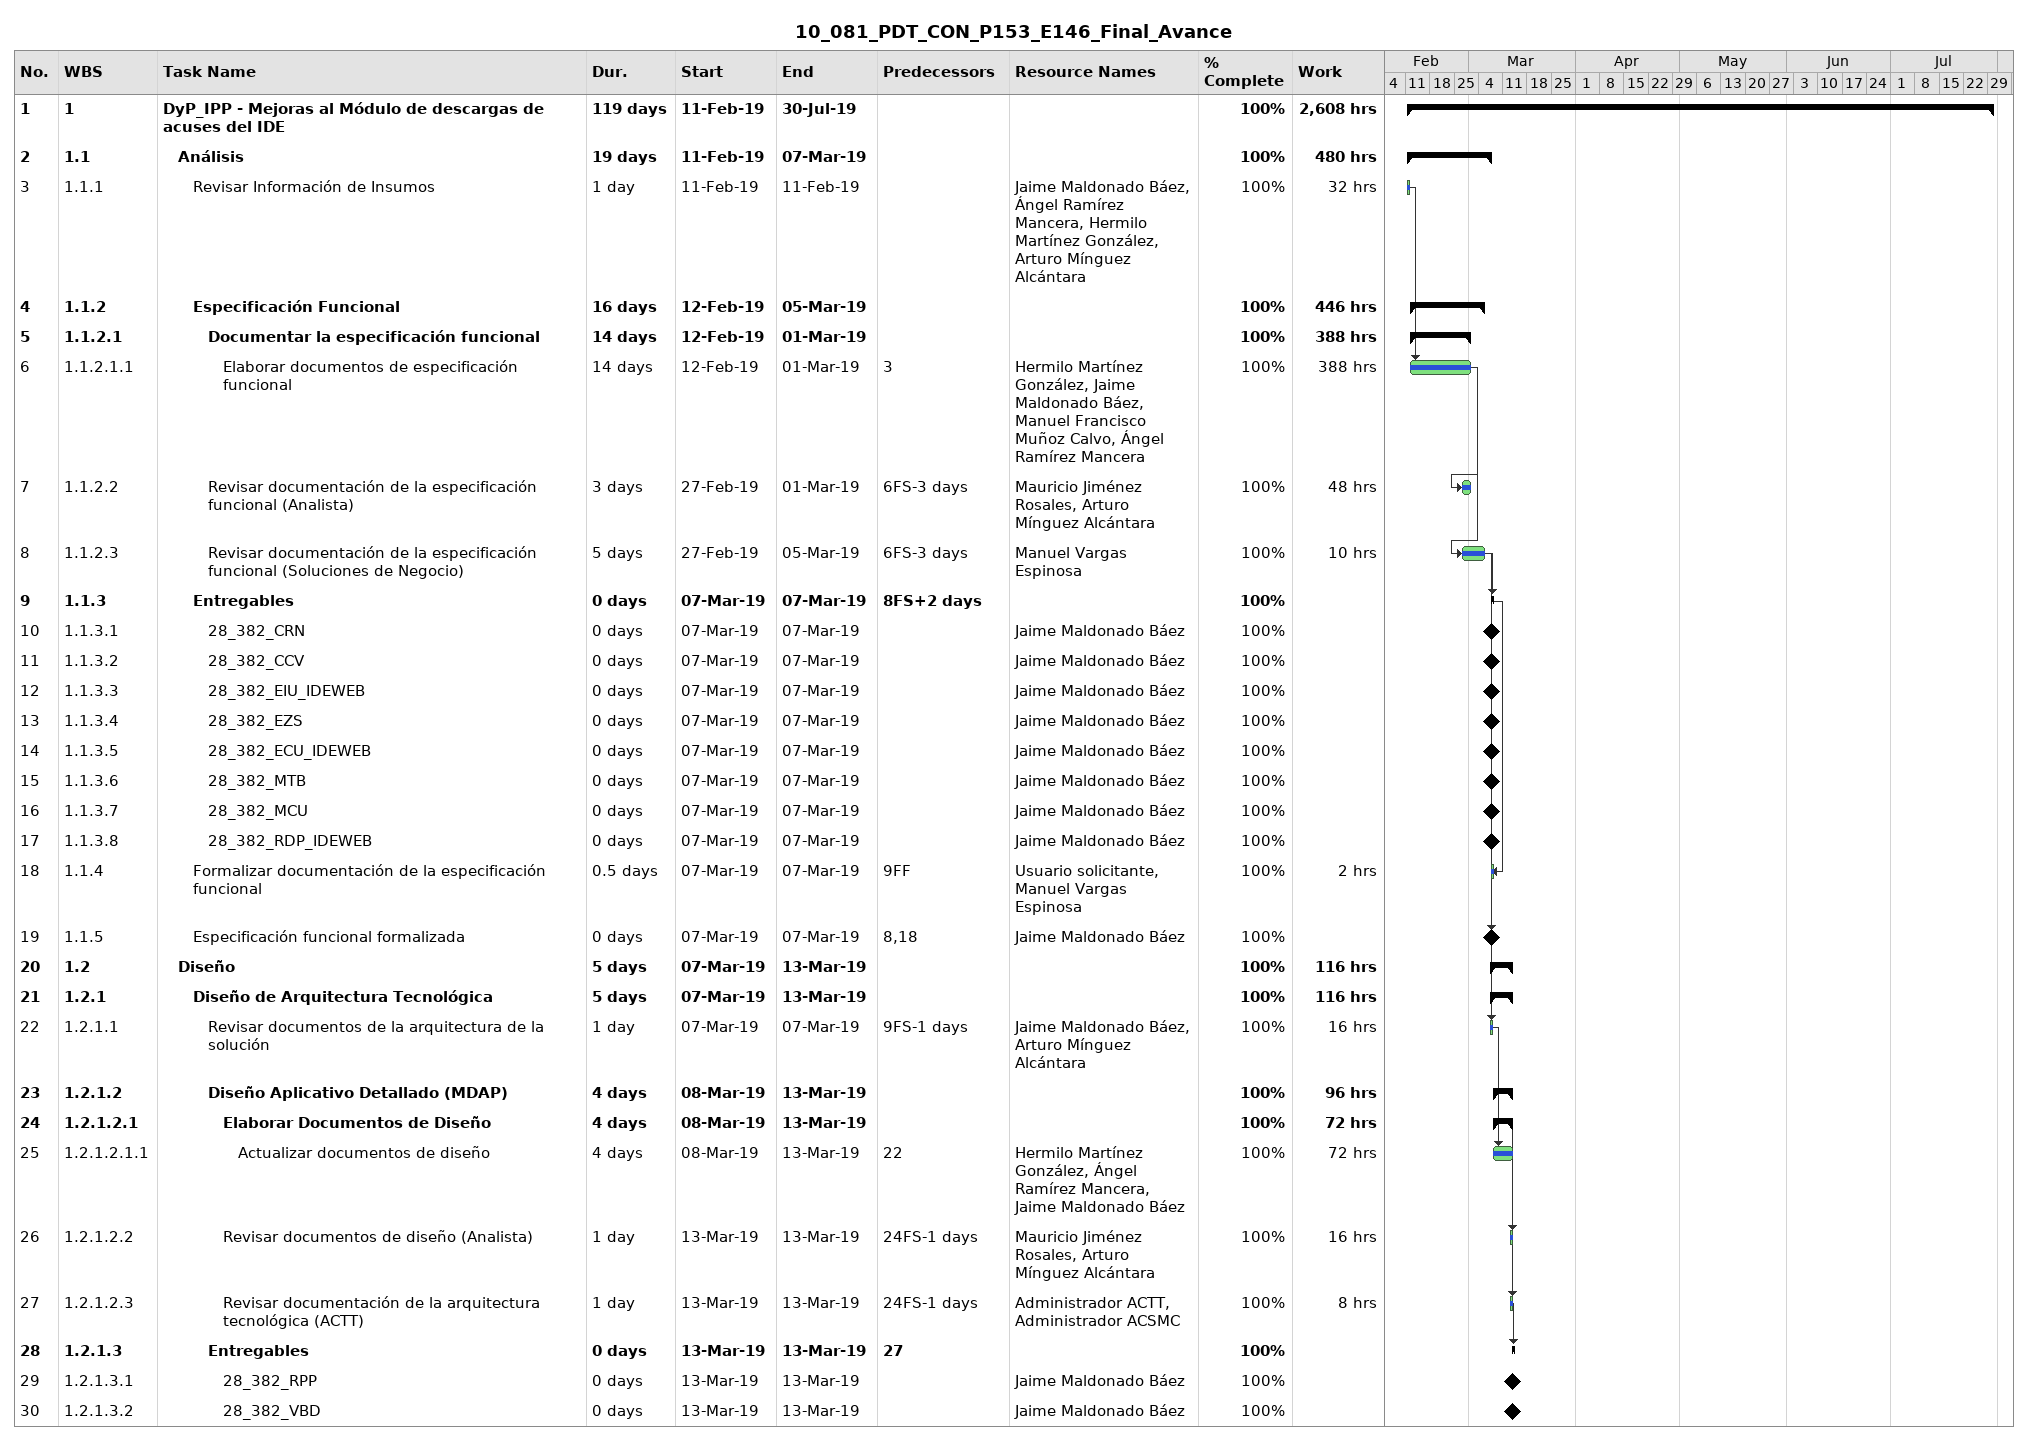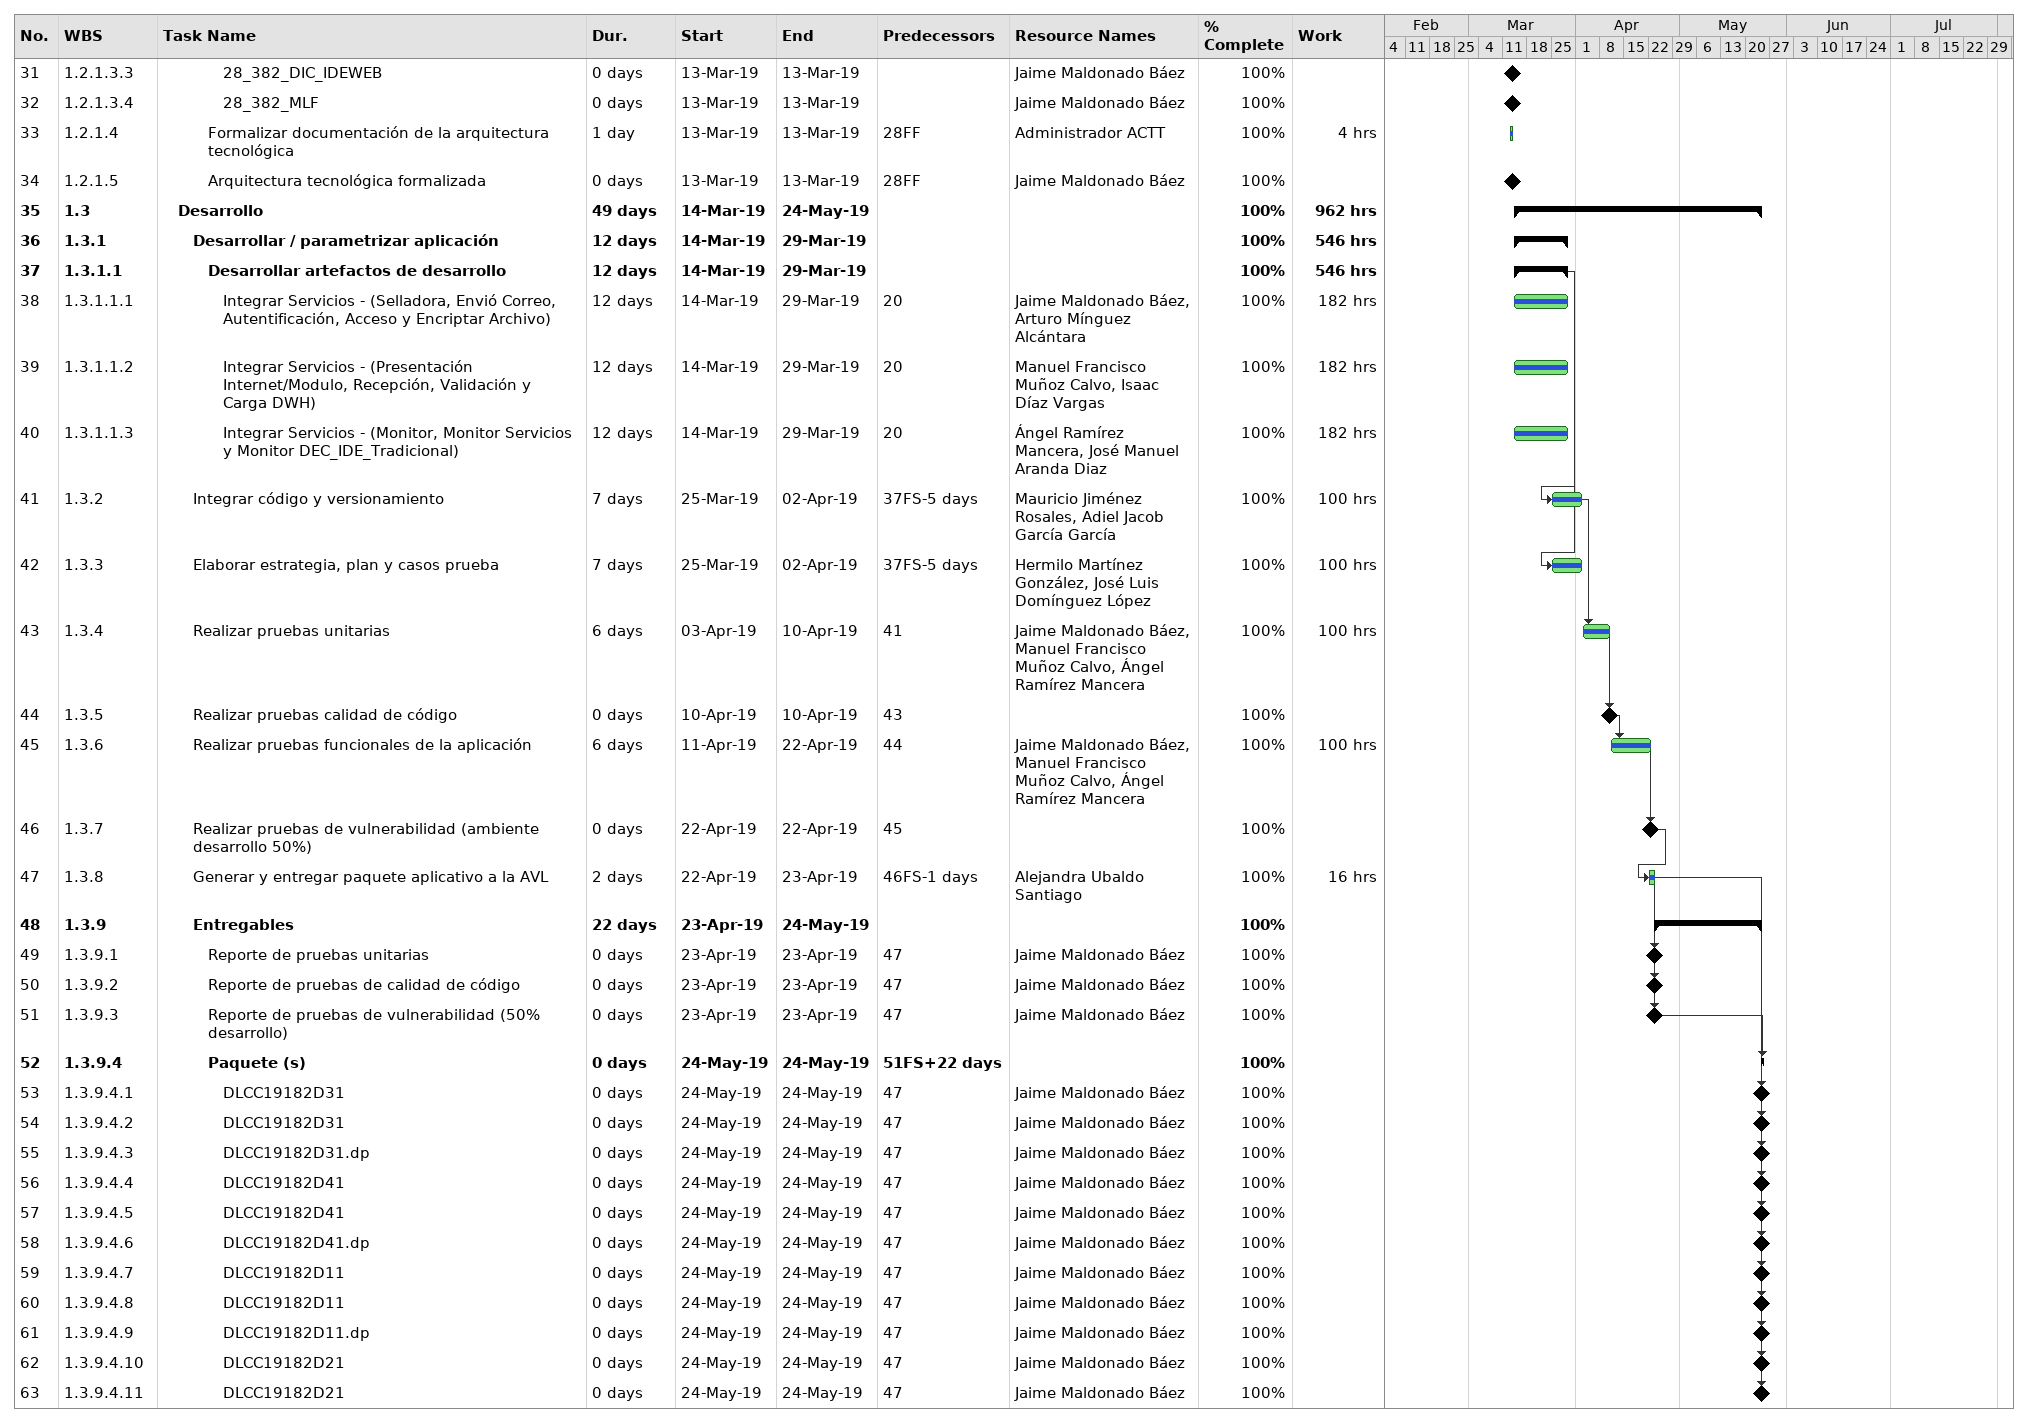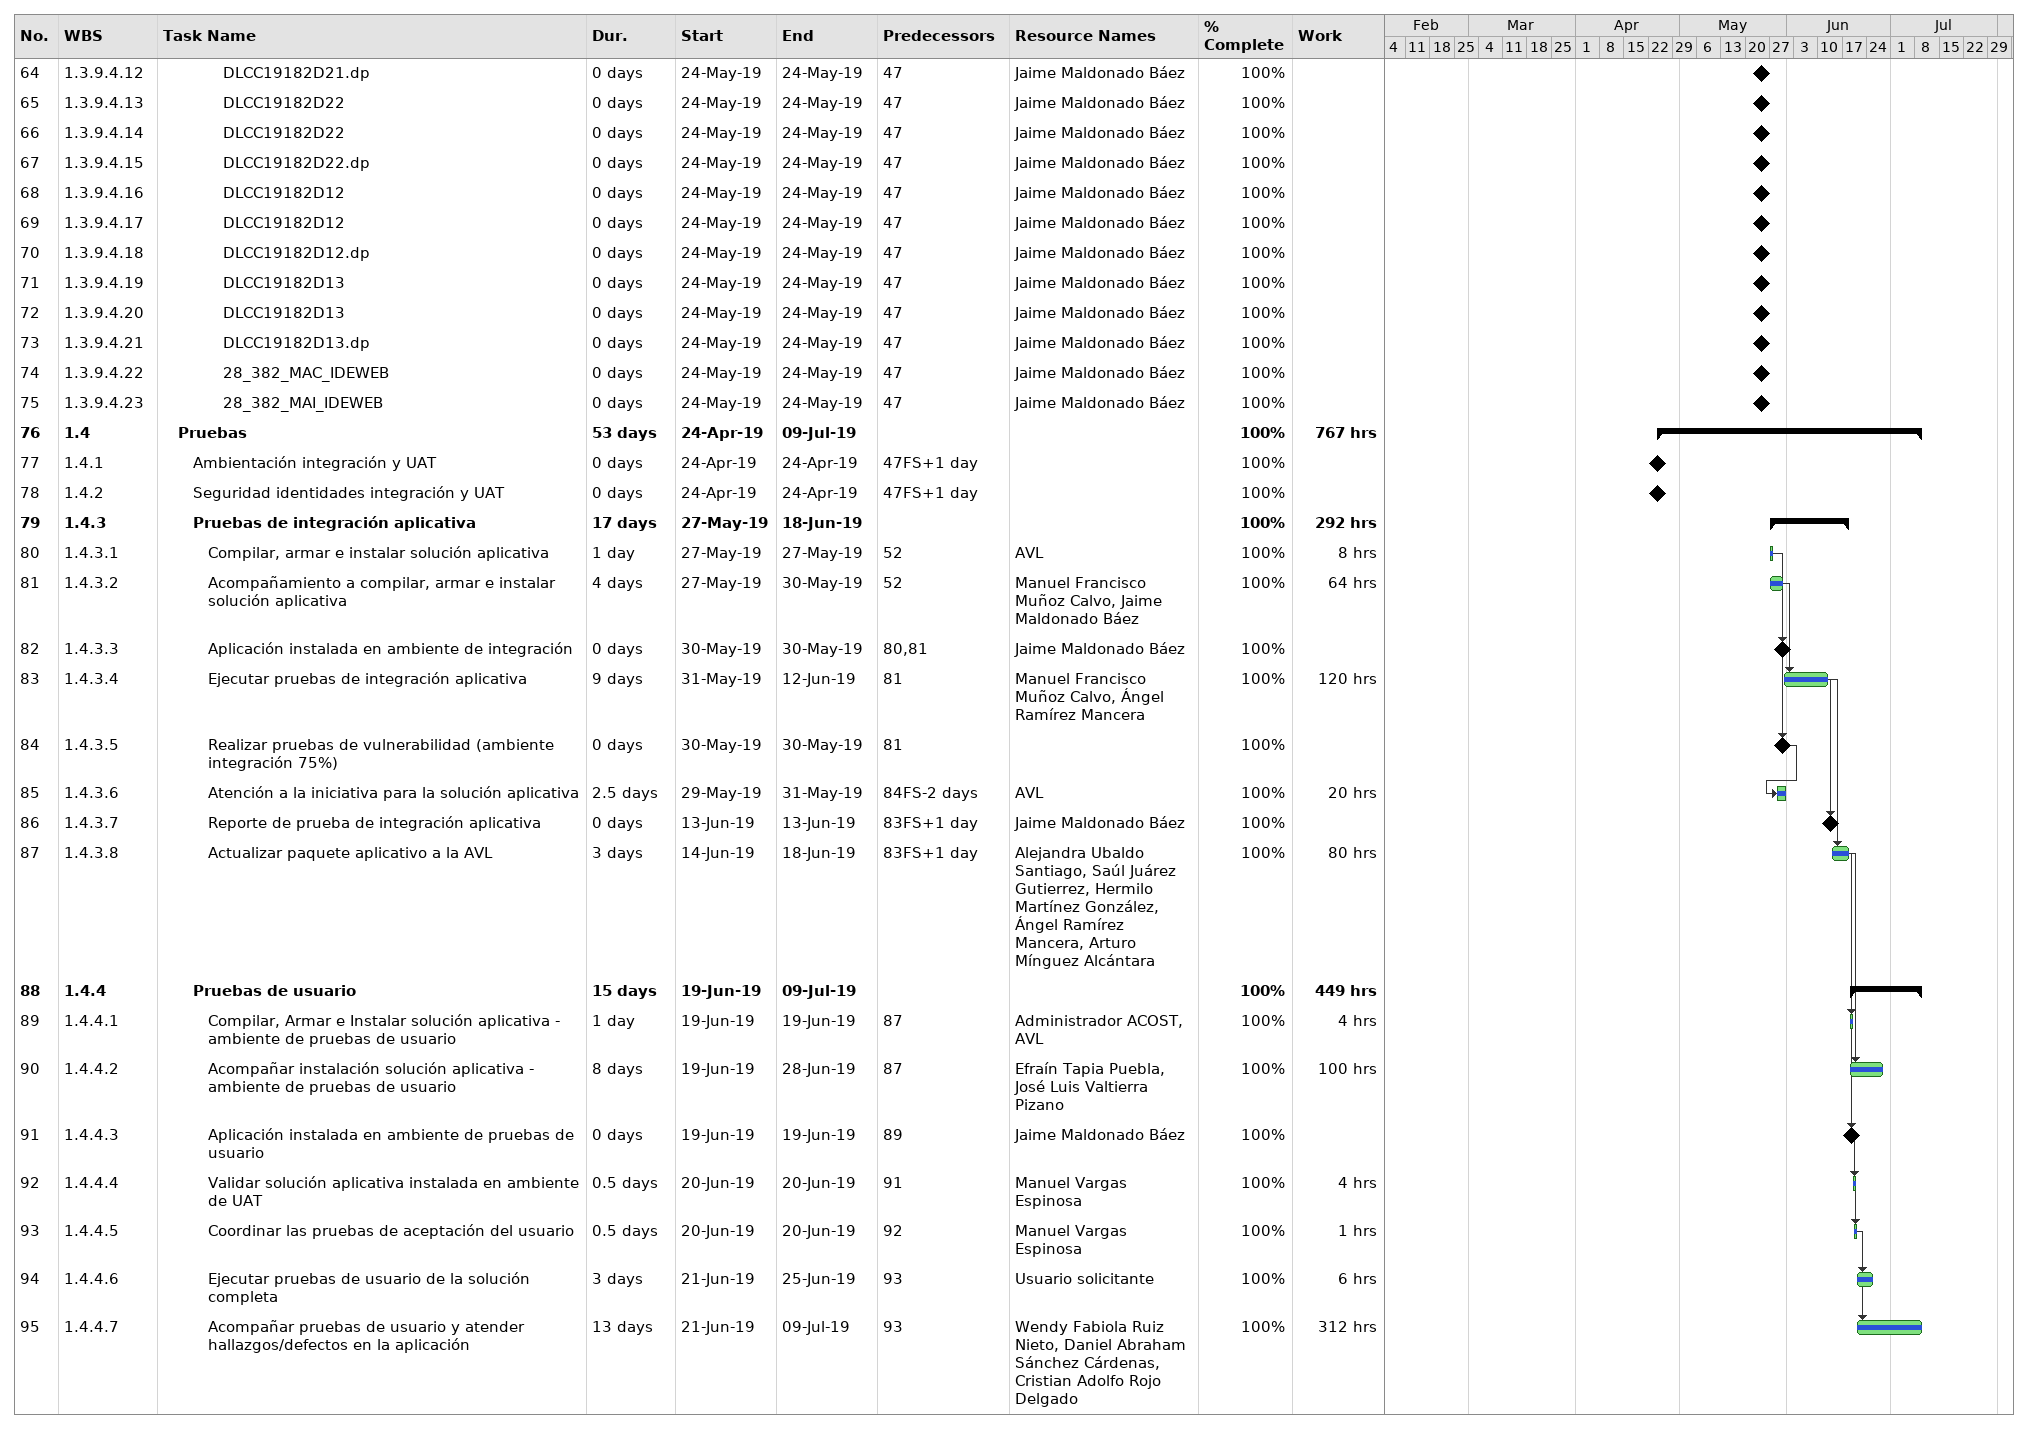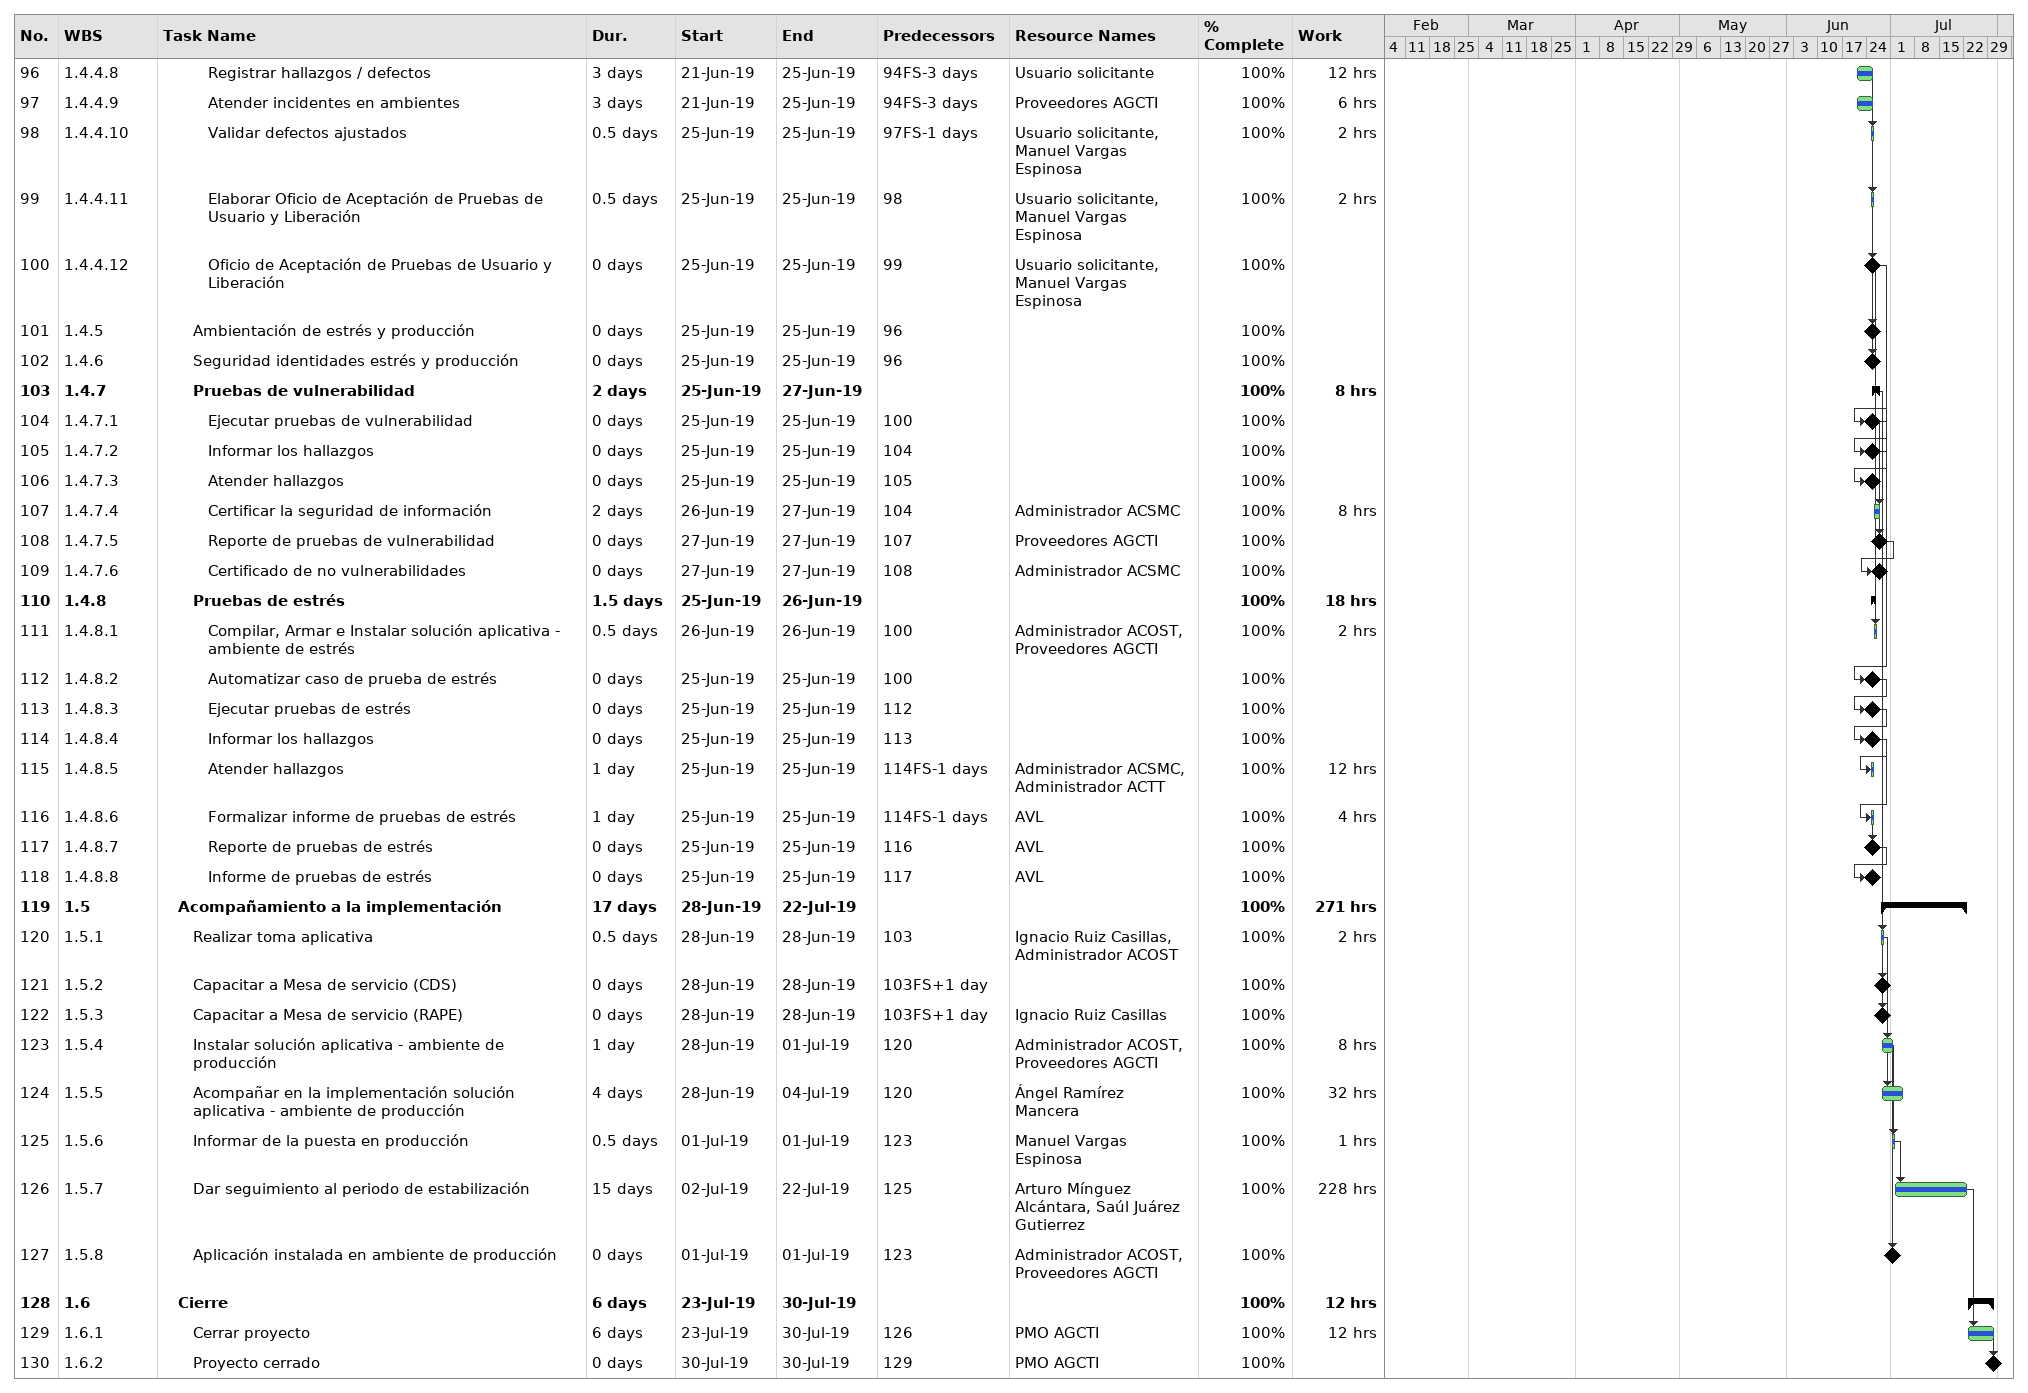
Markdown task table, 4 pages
10_081_PDT_CON_P153_E146_Final_Avance

| ID | WBS | Task | Duration | Start | Finish | Predecessors | Resources | % complete | Work (h) |
|---|---|---|---|---|---|---|---|---|---|
| 1 | 1 | **DyP_IPP - Mejoras al Módulo de descargas de acuses del IDE** | 119d | 2019-02-11 | 2019-07-30 |  |  | 100 | 2608 |
| 2 | 1.1 | **Análisis** | 19d | 2019-02-11 | 2019-03-07 |  |  | 100 | 480 |
| 3 | 1.1.1 | Revisar Información de Insumos | 1d | 2019-02-11 | 2019-02-11 |  | Jaime Maldonado Báez, Ángel Ramírez Mancera, Hermilo Martínez González, Arturo Mínguez Alcántara | 100 | 32 |
| 4 | 1.1.2 | **Especificación Funcional** | 16d | 2019-02-12 | 2019-03-05 |  |  | 100 | 446 |
| 5 | 1.1.2.1 | **Documentar la especificación funcional** | 14d | 2019-02-12 | 2019-03-01 |  |  | 100 | 388 |
| 6 | 1.1.2.1.1 | Elaborar documentos de especificación funcional | 14d | 2019-02-12 | 2019-03-01 | 3 | Hermilo Martínez González, Jaime Maldonado Báez, Manuel Francisco Muñoz Calvo, Ángel Ramírez Mancera | 100 | 388 |
| 7 | 1.1.2.2 | Revisar documentación de la especificación funcional (Analista) | 3d | 2019-02-27 | 2019-03-01 | 6FS-3d | Mauricio Jiménez Rosales, Arturo Mínguez Alcántara | 100 | 48 |
| 8 | 1.1.2.3 | Revisar documentación de la especificación funcional (Soluciones de Negocio) | 5d | 2019-02-27 | 2019-03-05 | 6FS-3d | Manuel Vargas Espinosa | 100 | 10 |
| 9 | 1.1.3 | **Entregables** | 0d | 2019-03-07 | 2019-03-07 | 8FS+2d |  | 100 |  |
| 10 | 1.1.3.1 | 28_382_CRN | 0d | 2019-03-07 | 2019-03-07 |  | Jaime Maldonado Báez | 100 |  |
| 11 | 1.1.3.2 | 28_382_CCV | 0d | 2019-03-07 | 2019-03-07 |  | Jaime Maldonado Báez | 100 |  |
| 12 | 1.1.3.3 | 28_382_EIU_IDEWEB | 0d | 2019-03-07 | 2019-03-07 |  | Jaime Maldonado Báez | 100 |  |
| 13 | 1.1.3.4 | 28_382_EZS | 0d | 2019-03-07 | 2019-03-07 |  | Jaime Maldonado Báez | 100 |  |
| 14 | 1.1.3.5 | 28_382_ECU_IDEWEB | 0d | 2019-03-07 | 2019-03-07 |  | Jaime Maldonado Báez | 100 |  |
| 15 | 1.1.3.6 | 28_382_MTB | 0d | 2019-03-07 | 2019-03-07 |  | Jaime Maldonado Báez | 100 |  |
| 16 | 1.1.3.7 | 28_382_MCU | 0d | 2019-03-07 | 2019-03-07 |  | Jaime Maldonado Báez | 100 |  |
| 17 | 1.1.3.8 | 28_382_RDP_IDEWEB | 0d | 2019-03-07 | 2019-03-07 |  | Jaime Maldonado Báez | 100 |  |
| 18 | 1.1.4 | Formalizar documentación de la especificación funcional | 0.5d | 2019-03-07 | 2019-03-07 | 9FF | Usuario solicitante, Manuel Vargas Espinosa | 100 | 2 |
| 19 | 1.1.5 | Especificación funcional formalizada | 0d | 2019-03-07 | 2019-03-07 | 8, 18 | Jaime Maldonado Báez | 100 |  |
| 20 | 1.2 | **Diseño** | 5d | 2019-03-07 | 2019-03-13 |  |  | 100 | 116 |
| 21 | 1.2.1 | **Diseño de Arquitectura Tecnológica** | 5d | 2019-03-07 | 2019-03-13 |  |  | 100 | 116 |
| 22 | 1.2.1.1 | Revisar documentos de la arquitectura de la solución | 1d | 2019-03-07 | 2019-03-07 | 9FS-1d | Jaime Maldonado Báez, Arturo Mínguez Alcántara | 100 | 16 |
| 23 | 1.2.1.2 | **Diseño Aplicativo Detallado (MDAP)** | 4d | 2019-03-08 | 2019-03-13 |  |  | 100 | 96 |
| 24 | 1.2.1.2.1 | **Elaborar Documentos de Diseño** | 4d | 2019-03-08 | 2019-03-13 |  |  | 100 | 72 |
| 25 | 1.2.1.2.1.1 | Actualizar documentos de diseño | 4d | 2019-03-08 | 2019-03-13 | 22 | Hermilo Martínez González, Ángel Ramírez Mancera, Jaime Maldonado Báez | 100 | 72 |
| 26 | 1.2.1.2.2 | Revisar documentos de diseño (Analista) | 1d | 2019-03-13 | 2019-03-13 | 24FS-1d | Mauricio Jiménez Rosales, Arturo Mínguez Alcántara | 100 | 16 |
| 27 | 1.2.1.2.3 | Revisar documentación de la arquitectura tecnológica (ACTT) | 1d | 2019-03-13 | 2019-03-13 | 24FS-1d | Administrador ACTT, Administrador ACSMC | 100 | 8 |
| 28 | 1.2.1.3 | **Entregables** | 0d | 2019-03-13 | 2019-03-13 | 27 |  | 100 |  |
| 29 | 1.2.1.3.1 | 28_382_RPP | 0d | 2019-03-13 | 2019-03-13 |  | Jaime Maldonado Báez | 100 |  |
| 30 | 1.2.1.3.2 | 28_382_VBD | 0d | 2019-03-13 | 2019-03-13 |  | Jaime Maldonado Báez | 100 |  |
| 31 | 1.2.1.3.3 | 28_382_DIC_IDEWEB | 0d | 2019-03-13 | 2019-03-13 |  | Jaime Maldonado Báez | 100 |  |
| 32 | 1.2.1.3.4 | 28_382_MLF | 0d | 2019-03-13 | 2019-03-13 |  | Jaime Maldonado Báez | 100 |  |
| 33 | 1.2.1.4 | Formalizar documentación de la arquitectura tecnológica | 1d | 2019-03-13 | 2019-03-13 | 28FF | Administrador ACTT | 100 | 4 |
| 34 | 1.2.1.5 | Arquitectura tecnológica formalizada | 0d | 2019-03-13 | 2019-03-13 | 28FF | Jaime Maldonado Báez | 100 |  |
| 35 | 1.3 | **Desarrollo** | 49d | 2019-03-14 | 2019-05-24 |  |  | 100 | 962 |
| 36 | 1.3.1 | **Desarrollar / parametrizar aplicación** | 12d | 2019-03-14 | 2019-03-29 |  |  | 100 | 546 |
| 37 | 1.3.1.1 | **Desarrollar artefactos de desarrollo** | 12d | 2019-03-14 | 2019-03-29 |  |  | 100 | 546 |
| 38 | 1.3.1.1.1 | Integrar Servicios - (Selladora, Envió Correo, Autentificación, Acceso y Encriptar Archivo) | 12d | 2019-03-14 | 2019-03-29 | 20 | Jaime Maldonado Báez, Arturo Mínguez Alcántara | 100 | 182 |
| 39 | 1.3.1.1.2 | Integrar Servicios - (Presentación Internet/Modulo, Recepción, Validación y Carga DWH) | 12d | 2019-03-14 | 2019-03-29 | 20 | Manuel Francisco Muñoz Calvo, Isaac Díaz Vargas | 100 | 182 |
| 40 | 1.3.1.1.3 | Integrar Servicios - (Monitor, Monitor Servicios y Monitor DEC_IDE_Tradicional) | 12d | 2019-03-14 | 2019-03-29 | 20 | Ángel Ramírez Mancera, José Manuel Aranda Diaz | 100 | 182 |
| 41 | 1.3.2 | Integrar código y versionamiento | 7d | 2019-03-25 | 2019-04-02 | 37FS-5d | Mauricio Jiménez Rosales, Adiel Jacob García García | 100 | 100 |
| 42 | 1.3.3 | Elaborar estrategia, plan y casos prueba | 7d | 2019-03-25 | 2019-04-02 | 37FS-5d | Hermilo Martínez González, José Luis Domínguez López | 100 | 100 |
| 43 | 1.3.4 | Realizar pruebas unitarias | 6d | 2019-04-03 | 2019-04-10 | 41 | Jaime Maldonado Báez, Manuel Francisco Muñoz Calvo, Ángel Ramírez Mancera | 100 | 100 |
| 44 | 1.3.5 | Realizar pruebas calidad de código | 0d | 2019-04-10 | 2019-04-10 | 43 |  | 100 |  |
| 45 | 1.3.6 | Realizar pruebas funcionales de la aplicación | 6d | 2019-04-11 | 2019-04-22 | 44 | Jaime Maldonado Báez, Manuel Francisco Muñoz Calvo, Ángel Ramírez Mancera | 100 | 100 |
| 46 | 1.3.7 | Realizar pruebas de vulnerabilidad (ambiente desarrollo 50%) | 0d | 2019-04-22 | 2019-04-22 | 45 |  | 100 |  |
| 47 | 1.3.8 | Generar y entregar paquete aplicativo a la AVL | 2d | 2019-04-22 | 2019-04-23 | 46FS-1d | Alejandra Ubaldo Santiago | 100 | 16 |
| 48 | 1.3.9 | **Entregables** | 22d | 2019-04-23 | 2019-05-24 |  |  | 100 |  |
| 49 | 1.3.9.1 | Reporte de pruebas unitarias | 0d | 2019-04-23 | 2019-04-23 | 47 | Jaime Maldonado Báez | 100 |  |
| 50 | 1.3.9.2 | Reporte de pruebas de calidad de código | 0d | 2019-04-23 | 2019-04-23 | 47 | Jaime Maldonado Báez | 100 |  |
| 51 | 1.3.9.3 | Reporte de pruebas de vulnerabilidad (50% desarrollo) | 0d | 2019-04-23 | 2019-04-23 | 47 | Jaime Maldonado Báez | 100 |  |
| 52 | 1.3.9.4 | **Paquete (s)** | 0d | 2019-05-24 | 2019-05-24 | 51FS+22d |  | 100 |  |
| 53 | 1.3.9.4.1 | DLCC19182D31 | 0d | 2019-05-24 | 2019-05-24 | 47 | Jaime Maldonado Báez | 100 |  |
| 54 | 1.3.9.4.2 | DLCC19182D31 | 0d | 2019-05-24 | 2019-05-24 | 47 | Jaime Maldonado Báez | 100 |  |
| 55 | 1.3.9.4.3 | DLCC19182D31.dp | 0d | 2019-05-24 | 2019-05-24 | 47 | Jaime Maldonado Báez | 100 |  |
| 56 | 1.3.9.4.4 | DLCC19182D41 | 0d | 2019-05-24 | 2019-05-24 | 47 | Jaime Maldonado Báez | 100 |  |
| 57 | 1.3.9.4.5 | DLCC19182D41 | 0d | 2019-05-24 | 2019-05-24 | 47 | Jaime Maldonado Báez | 100 |  |
| 58 | 1.3.9.4.6 | DLCC19182D41.dp | 0d | 2019-05-24 | 2019-05-24 | 47 | Jaime Maldonado Báez | 100 |  |
| 59 | 1.3.9.4.7 | DLCC19182D11 | 0d | 2019-05-24 | 2019-05-24 | 47 | Jaime Maldonado Báez | 100 |  |
| 60 | 1.3.9.4.8 | DLCC19182D11 | 0d | 2019-05-24 | 2019-05-24 | 47 | Jaime Maldonado Báez | 100 |  |
| 61 | 1.3.9.4.9 | DLCC19182D11.dp | 0d | 2019-05-24 | 2019-05-24 | 47 | Jaime Maldonado Báez | 100 |  |
| 62 | 1.3.9.4.10 | DLCC19182D21 | 0d | 2019-05-24 | 2019-05-24 | 47 | Jaime Maldonado Báez | 100 |  |
| 63 | 1.3.9.4.11 | DLCC19182D21 | 0d | 2019-05-24 | 2019-05-24 | 47 | Jaime Maldonado Báez | 100 |  |
| 64 | 1.3.9.4.12 | DLCC19182D21.dp | 0d | 2019-05-24 | 2019-05-24 | 47 | Jaime Maldonado Báez | 100 |  |
| 65 | 1.3.9.4.13 | DLCC19182D22 | 0d | 2019-05-24 | 2019-05-24 | 47 | Jaime Maldonado Báez | 100 |  |
| 66 | 1.3.9.4.14 | DLCC19182D22 | 0d | 2019-05-24 | 2019-05-24 | 47 | Jaime Maldonado Báez | 100 |  |
| 67 | 1.3.9.4.15 | DLCC19182D22.dp | 0d | 2019-05-24 | 2019-05-24 | 47 | Jaime Maldonado Báez | 100 |  |
| 68 | 1.3.9.4.16 | DLCC19182D12 | 0d | 2019-05-24 | 2019-05-24 | 47 | Jaime Maldonado Báez | 100 |  |
| 69 | 1.3.9.4.17 | DLCC19182D12 | 0d | 2019-05-24 | 2019-05-24 | 47 | Jaime Maldonado Báez | 100 |  |
| 70 | 1.3.9.4.18 | DLCC19182D12.dp | 0d | 2019-05-24 | 2019-05-24 | 47 | Jaime Maldonado Báez | 100 |  |
| 71 | 1.3.9.4.19 | DLCC19182D13 | 0d | 2019-05-24 | 2019-05-24 | 47 | Jaime Maldonado Báez | 100 |  |
| 72 | 1.3.9.4.20 | DLCC19182D13 | 0d | 2019-05-24 | 2019-05-24 | 47 | Jaime Maldonado Báez | 100 |  |
| 73 | 1.3.9.4.21 | DLCC19182D13.dp | 0d | 2019-05-24 | 2019-05-24 | 47 | Jaime Maldonado Báez | 100 |  |
| 74 | 1.3.9.4.22 | 28_382_MAC_IDEWEB | 0d | 2019-05-24 | 2019-05-24 | 47 | Jaime Maldonado Báez | 100 |  |
| 75 | 1.3.9.4.23 | 28_382_MAI_IDEWEB | 0d | 2019-05-24 | 2019-05-24 | 47 | Jaime Maldonado Báez | 100 |  |
| 76 | 1.4 | **Pruebas** | 53d | 2019-04-24 | 2019-07-09 |  |  | 100 | 767 |
| 77 | 1.4.1 | Ambientación integración y UAT | 0d | 2019-04-24 | 2019-04-24 | 47FS+1d |  | 100 |  |
| 78 | 1.4.2 | Seguridad identidades integración y UAT | 0d | 2019-04-24 | 2019-04-24 | 47FS+1d |  | 100 |  |
| 79 | 1.4.3 | **Pruebas de integración aplicativa** | 17d | 2019-05-27 | 2019-06-18 |  |  | 100 | 292 |
| 80 | 1.4.3.1 | Compilar, armar e instalar solución aplicativa | 1d | 2019-05-27 | 2019-05-27 | 52 | AVL | 100 | 8 |
| 81 | 1.4.3.2 | Acompañamiento a compilar, armar e instalar solución aplicativa | 4d | 2019-05-27 | 2019-05-30 | 52 | Manuel Francisco Muñoz Calvo, Jaime Maldonado Báez | 100 | 64 |
| 82 | 1.4.3.3 | Aplicación instalada en ambiente de integración | 0d | 2019-05-30 | 2019-05-30 | 80, 81 | Jaime Maldonado Báez | 100 |  |
| 83 | 1.4.3.4 | Ejecutar pruebas de integración aplicativa | 9d | 2019-05-31 | 2019-06-12 | 81 | Manuel Francisco Muñoz Calvo, Ángel Ramírez Mancera | 100 | 120 |
| 84 | 1.4.3.5 | Realizar pruebas de vulnerabilidad (ambiente integración 75%) | 0d | 2019-05-30 | 2019-05-30 | 81 |  | 100 |  |
| 85 | 1.4.3.6 | Atención a la iniciativa para la solución aplicativa | 2.5d | 2019-05-29 | 2019-05-31 | 84FS-2d | AVL | 100 | 20 |
| 86 | 1.4.3.7 | Reporte de prueba de integración aplicativa | 0d | 2019-06-13 | 2019-06-13 | 83FS+1d | Jaime Maldonado Báez | 100 |  |
| 87 | 1.4.3.8 | Actualizar paquete aplicativo a la AVL | 3d | 2019-06-14 | 2019-06-18 | 83FS+1d | Alejandra Ubaldo Santiago, Saúl Juárez Gutierrez, Hermilo Martínez González, Ángel Ramírez Mancera, Arturo Mínguez Alcántara | 100 | 80 |
| 88 | 1.4.4 | **Pruebas de usuario** | 15d | 2019-06-19 | 2019-07-09 |  |  | 100 | 449 |
| 89 | 1.4.4.1 | Compilar, Armar e Instalar solución aplicativa - ambiente de pruebas de usuario | 1d | 2019-06-19 | 2019-06-19 | 87 | Administrador ACOST, AVL | 100 | 4 |
| 90 | 1.4.4.2 | Acompañar instalación solución aplicativa - ambiente de pruebas de usuario | 8d | 2019-06-19 | 2019-06-28 | 87 | Efraín Tapia Puebla, José Luis Valtierra Pizano | 100 | 100 |
| 91 | 1.4.4.3 | Aplicación instalada en ambiente de pruebas de usuario | 0d | 2019-06-19 | 2019-06-19 | 89 | Jaime Maldonado Báez | 100 |  |
| 92 | 1.4.4.4 | Validar solución aplicativa instalada en ambiente de UAT | 0.5d | 2019-06-20 | 2019-06-20 | 91 | Manuel Vargas Espinosa | 100 | 4 |
| 93 | 1.4.4.5 | Coordinar las pruebas de aceptación del usuario | 0.5d | 2019-06-20 | 2019-06-20 | 92 | Manuel Vargas Espinosa | 100 | 1 |
| 94 | 1.4.4.6 | Ejecutar pruebas de usuario de la solución completa | 3d | 2019-06-21 | 2019-06-25 | 93 | Usuario solicitante | 100 | 6 |
| 95 | 1.4.4.7 | Acompañar pruebas de usuario y atender hallazgos/defectos en la aplicación | 13d | 2019-06-21 | 2019-07-09 | 93 | Wendy Fabiola Ruiz Nieto, Daniel Abraham Sánchez Cárdenas, Cristian Adolfo Rojo Delgado | 100 | 312 |
| 96 | 1.4.4.8 | Registrar hallazgos / defectos | 3d | 2019-06-21 | 2019-06-25 | 94FS-3d | Usuario solicitante | 100 | 12 |
| 97 | 1.4.4.9 | Atender incidentes en ambientes | 3d | 2019-06-21 | 2019-06-25 | 94FS-3d | Proveedores AGCTI | 100 | 6 |
| 98 | 1.4.4.10 | Validar defectos ajustados | 0.5d | 2019-06-25 | 2019-06-25 | 97FS-1d | Usuario solicitante, Manuel Vargas Espinosa | 100 | 2 |
| 99 | 1.4.4.11 | Elaborar Oficio de Aceptación de Pruebas de Usuario y Liberación | 0.5d | 2019-06-25 | 2019-06-25 | 98 | Usuario solicitante, Manuel Vargas Espinosa | 100 | 2 |
| 100 | 1.4.4.12 | Oficio de Aceptación de Pruebas de Usuario y Liberación | 0d | 2019-06-25 | 2019-06-25 | 99 | Usuario solicitante, Manuel Vargas Espinosa | 100 |  |
| 101 | 1.4.5 | Ambientación de estrés y producción | 0d | 2019-06-25 | 2019-06-25 | 96 |  | 100 |  |
| 102 | 1.4.6 | Seguridad identidades estrés y producción | 0d | 2019-06-25 | 2019-06-25 | 96 |  | 100 |  |
| 103 | 1.4.7 | **Pruebas de vulnerabilidad** | 2d | 2019-06-25 | 2019-06-27 |  |  | 100 | 8 |
| 104 | 1.4.7.1 | Ejecutar pruebas de vulnerabilidad | 0d | 2019-06-25 | 2019-06-25 | 100 |  | 100 |  |
| 105 | 1.4.7.2 | Informar los hallazgos | 0d | 2019-06-25 | 2019-06-25 | 104 |  | 100 |  |
| 106 | 1.4.7.3 | Atender hallazgos | 0d | 2019-06-25 | 2019-06-25 | 105 |  | 100 |  |
| 107 | 1.4.7.4 | Certificar la seguridad de información | 2d | 2019-06-26 | 2019-06-27 | 104 | Administrador ACSMC | 100 | 8 |
| 108 | 1.4.7.5 | Reporte de pruebas de vulnerabilidad | 0d | 2019-06-27 | 2019-06-27 | 107 | Proveedores AGCTI | 100 |  |
| 109 | 1.4.7.6 | Certificado de no vulnerabilidades | 0d | 2019-06-27 | 2019-06-27 | 108 | Administrador ACSMC | 100 |  |
| 110 | 1.4.8 | **Pruebas de estrés** | 1.5d | 2019-06-25 | 2019-06-26 |  |  | 100 | 18 |
| 111 | 1.4.8.1 | Compilar, Armar e Instalar solución aplicativa - ambiente de estrés | 0.5d | 2019-06-26 | 2019-06-26 | 100 | Administrador ACOST, Proveedores AGCTI | 100 | 2 |
| 112 | 1.4.8.2 | Automatizar caso de prueba de estrés | 0d | 2019-06-25 | 2019-06-25 | 100 |  | 100 |  |
| 113 | 1.4.8.3 | Ejecutar pruebas de estrés | 0d | 2019-06-25 | 2019-06-25 | 112 |  | 100 |  |
| 114 | 1.4.8.4 | Informar los hallazgos | 0d | 2019-06-25 | 2019-06-25 | 113 |  | 100 |  |
| 115 | 1.4.8.5 | Atender hallazgos | 1d | 2019-06-25 | 2019-06-25 | 114FS-1d | Administrador ACSMC, Administrador ACTT | 100 | 12 |
| 116 | 1.4.8.6 | Formalizar informe de pruebas de estrés | 1d | 2019-06-25 | 2019-06-25 | 114FS-1d | AVL | 100 | 4 |
| 117 | 1.4.8.7 | Reporte de pruebas de estrés | 0d | 2019-06-25 | 2019-06-25 | 116 | AVL | 100 |  |
| 118 | 1.4.8.8 | Informe de pruebas de estrés | 0d | 2019-06-25 | 2019-06-25 | 117 | AVL | 100 |  |
| 119 | 1.5 | **Acompañamiento a la implementación** | 17d | 2019-06-28 | 2019-07-22 |  |  | 100 | 271 |
| 120 | 1.5.1 | Realizar toma aplicativa | 0.5d | 2019-06-28 | 2019-06-28 | 103 | Ignacio Ruiz Casillas, Administrador ACOST | 100 | 2 |
| 121 | 1.5.2 | Capacitar a Mesa de servicio (CDS) | 0d | 2019-06-28 | 2019-06-28 | 103FS+1d |  | 100 |  |
| 122 | 1.5.3 | Capacitar a Mesa de servicio (RAPE) | 0d | 2019-06-28 | 2019-06-28 | 103FS+1d | Ignacio Ruiz Casillas | 100 |  |
| 123 | 1.5.4 | Instalar solución aplicativa - ambiente de producción | 1d | 2019-06-28 | 2019-07-01 | 120 | Administrador ACOST, Proveedores AGCTI | 100 | 8 |
| 124 | 1.5.5 | Acompañar en la implementación solución aplicativa - ambiente de producción | 4d | 2019-06-28 | 2019-07-04 | 120 | Ángel Ramírez Mancera | 100 | 32 |
| 125 | 1.5.6 | Informar de la puesta en producción | 0.5d | 2019-07-01 | 2019-07-01 | 123 | Manuel Vargas Espinosa | 100 | 1 |
| 126 | 1.5.7 | Dar seguimiento al periodo de estabilización | 15d | 2019-07-02 | 2019-07-22 | 125 | Arturo Mínguez Alcántara, Saúl Juárez Gutierrez | 100 | 228 |
| 127 | 1.5.8 | Aplicación instalada en ambiente de producción | 0d | 2019-07-01 | 2019-07-01 | 123 | Administrador ACOST, Proveedores AGCTI | 100 |  |
| 128 | 1.6 | **Cierre** | 6d | 2019-07-23 | 2019-07-30 |  |  | 100 | 12 |
| 129 | 1.6.1 | Cerrar proyecto | 6d | 2019-07-23 | 2019-07-30 | 126 | PMO AGCTI | 100 | 12 |
| 130 | 1.6.2 | Proyecto cerrado | 0d | 2019-07-30 | 2019-07-30 | 129 | PMO AGCTI | 100 |  |
